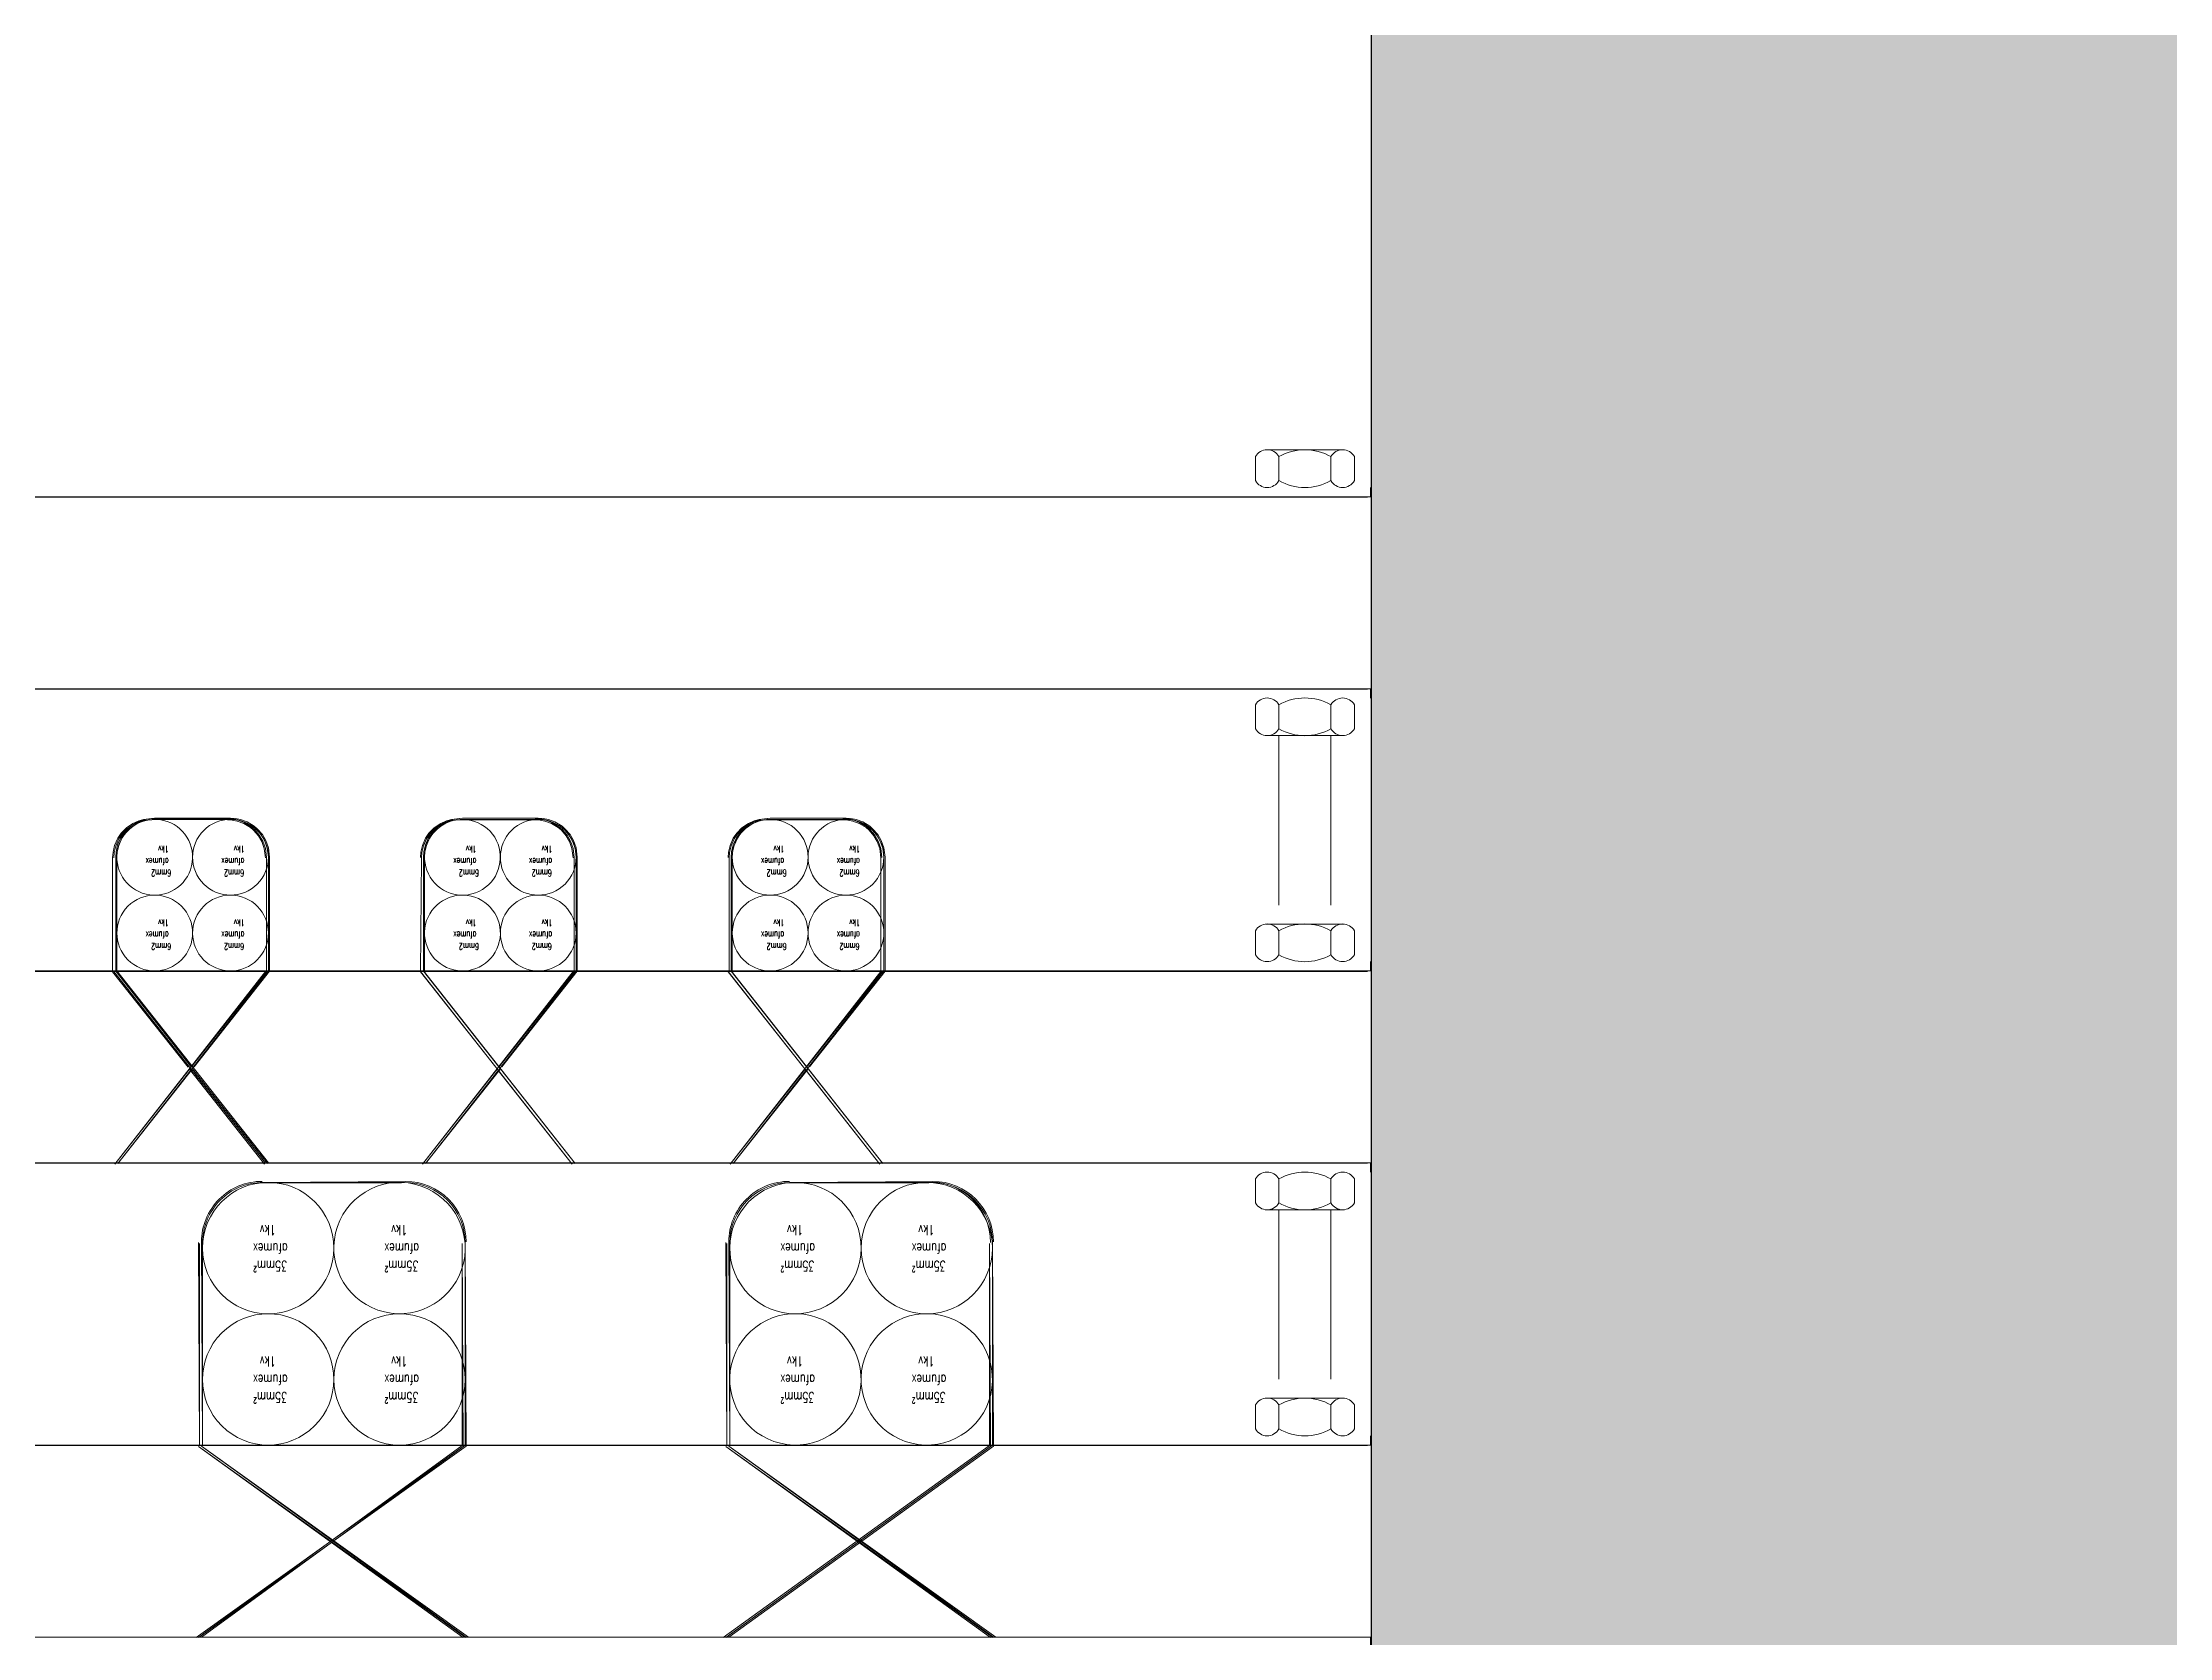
# Model space of a CAD drawing. Extents: x -14.2 to 52.3, y 2.5 to 90.9.
# Drawn here: x 12.7157 to 12.9262, y 17.7569 to 17.9147 of the extents above; entities that cross this region are included whole.
import ezdxf

# ---------------------------------------------------------------- set-up
doc = ezdxf.new("R2010")
doc.units = 0
for name, color, linetype, lineweight in [('limpo_PINI-PSG-PE-0102-LAZ-R00$0$0-1', 7, 'Continuous', 5), ('limpo_PINI-PSG-PE-0102-LAZ-R00$0$A-DETL', 1, 'Continuous', 5), ('limpo_PINI-PSG-PE-0102-LAZ-R00$0$A-DETL-GENF', 1, 'Continuous', 5), ('limpo_PINI-PSG-PE-0102-LAZ-R00$0$PNIN-HID-PL-0009-LAZ-R00_dwg', 8, 'Continuous', 5)]:
    doc.layers.add(name, color=color, linetype=linetype, lineweight=lineweight)
doc.layers.add('limpo_PINI-PSG-PE-0102-LAZ-R00$0$0-8', color=7, linetype='Continuous', lineweight=5, true_color=0x999999)
doc.layers.add('limpo_PINI-PSG-PE-0102-LAZ-R00$0$XR_ARQT', color=7, linetype='Continuous')
doc.layers.add('XR_ARQT', color=7, linetype='Continuous')
doc.styles.add('limpo_PINI-PSG-PE-0102-LAZ-R00$0$RomanS_2', font='romans__.ttf', dxfattribs={"width": 0.7, "height": 0.001})
doc.styles.add('limpo_PINI-PSG-PE-0102-LAZ-R00$0$RomanS_5', font='romans__.ttf', dxfattribs={"width": 0.7, "height": 0.0006637168141592924})

# ---------------------------------------------------------------- blocks, each defined once
blk = doc.blocks.new('limpo_PINI-PSG-PE-0102-LAZ-R00$0$LAZ GERAL - PNE_dwg-25011385-009 - PRE - PAV_ LAZER - GERAL')
at = {"layer": 'limpo_PINI-PSG-PE-0102-LAZ-R00$0$0-8'}
for p, q in [((-8.791407510760237, -6.9590654114008), (-8.791407510760237, -6.956689046186209)), ((-8.782656606179287, -6.956017368888862), (-8.790361529683878, -6.956017368888862)), ((-8.789085131394671, -6.956689046186209), (-8.789085131394671, -6.959065409129863)), ((-8.783933004468494, -6.9590654114008), (-8.783933004468494, -6.956689046186209)), ((-8.781610622831991, -6.9590654114008), (-8.781610622831991, -6.956689046186209)), ((-8.779995802690692, -6.960657951366944), (-9.829298122104703, -6.960657951366944)), ((-8.780023387774634, -6.959737090969092), (-8.780023387774634, -6.960657992243767)), ((-8.780023432057888, -6.980578812545538), (-8.780023432057888, -6.979657911270863)), ((-8.791407556178982, -6.98125049211383), (-8.791407556178982, -6.983626857328421)), ((-8.789085174542478, -6.983626855057484), (-8.789085174542478, -6.981250489842893)), ((-8.783933048751763, -6.98125049211383), (-8.783933048751763, -6.983626857328421)), ((-8.781610668250707, -6.98125049211383), (-8.781610668250707, -6.983626855057484)), ((-8.782656650462556, -6.984298534625776), (-8.790361575102622, -6.984298534625776)), ((-8.78908507348578, -7.001073932367564), (-8.78908507348578, -6.984298534625776)), ((-8.78393294883054, -7.001073934638505), (-8.78393294883054, -6.984298532354838)), ((-8.782656560760529, -7.00294765066505), (-8.79036148426512, -7.00294765066505)), ((-8.791407465341479, -7.005995697718859), (-8.791407465341479, -7.003619332504279)), ((-8.789085083704975, -7.003619330233342), (-8.789085083704975, -7.005995697718859)), ((-8.78393295904975, -7.005995697718859), (-8.78393295904975, -7.003619332504279)), ((-8.781610577413232, -7.005995697718859), (-8.781610577413232, -7.003619330233342)), ((-8.780023342355875, -7.006667377287155), (-8.780023342355875, -7.0075882762909)), ((-8.779996034012882, -7.007588237684995), (-9.829298076685973, -7.007588237685006)), ((-8.791407511895684, -7.028180776160962), (-8.791407511895684, -7.03055714364648)), ((-8.78908513025921, -7.030557141375542), (-8.78908513025921, -7.028180778431899)), ((-8.783933004468494, -7.028180776160962), (-8.783933004468494, -7.03055714364648)), ((-8.781610623967438, -7.028180776160962), (-8.781610623967438, -7.03055714364648)), ((-8.780023387774634, -7.027509098863607), (-8.780023387774634, -7.026588197588922)), ((-8.782656605043798, -7.031228823214775), (-8.790361529683878, -7.031228823214775)), ((-8.78908502920251, -7.048004218685627), (-8.78908502920251, -7.031228820943838)), ((-8.783932903411795, -7.048004220956564), (-8.783932903411795, -7.031228820943838)), ((-8.791407466476969, -7.052926083958148), (-8.791407466476969, -7.050549718743561)), ((-8.782656559625082, -7.049878039175276), (-8.790361483129672, -7.049878039175276)), ((-8.789085083704975, -7.050549718743561), (-8.789085083704975, -7.052926081687211)), ((-8.78393295791426, -7.052926083958148), (-8.78393295791426, -7.050549716472631)), ((-8.781610577413232, -7.052926083958148), (-8.781610577413232, -7.050549718743561)), ((-8.780023342355875, -7.053597761255503), (-8.780023342355875, -7.054518662530192)), ((-8.77999626533554, -7.054518623924295), (-9.8292980312672, -7.054518623924295)), ((-8.869509757703355, -7.054518396830559), (-8.869509757703355, -7.054020757329468)), ((-8.817327602636624, -7.054518362766508), (-8.817327602636624, -7.054020725536347)), ((-8.780023342355875, -7.074439482831956), (-8.780023342355875, -7.073518583828211))]:
    blk.add_line(p, q, dxfattribs=at)
at = {"layer": 'limpo_PINI-PSG-PE-0102-LAZ-R00$0$0-8', "flags": 128}
for points in [[(-9.829298122104703, -6.960658639460835), (-9.829298122104703, -6.979658637970719), (-8.779995896346222, -6.979658637970726)], [(-8.896443315380623, -7.017088330048328), (-8.888974431928801, -7.007627745175363), (-8.888974431928801, -7.00383833031059), (-8.888974431928801, -6.996331466573483), (-8.889085515945965, -6.995415686261655), (-8.889339891543798, -6.994696916544438), (-8.889686125406413, -6.994103037005669), (-8.890165879007967, -6.993547434109455), (-8.890482847305947, -6.993275189644098), (-8.891182477566389, -6.992846836429841), (-8.891838378664644, -6.992605987668043), (-8.892343155720638, -6.992506366205216), (-8.892834321915913, -6.99247479563952), (-8.900343876713308, -6.99247479563952), (-8.901133780124596, -6.992557255631692), (-8.90161258333903, -6.992690786725284), (-8.902191898223549, -6.992948117947584), (-8.902839434325486, -6.99339319434166), (-8.903349608263184, -6.99391756277085), (-8.9036851971088, -6.994407946628332), (-8.904006502896337, -6.995124740630395), (-8.904164417040164, -6.995801734191179), (-8.904201500305348, -6.996334382456542), (-8.904201500305348, -7.003838328039652), (-8.904201500305348, -7.007627745175363), (-8.896732617988974, -7.017088330048328)], [(-8.889087965151461, -7.026588329303266), (-8.904087967082674, -7.007588328522445), (-8.904087967082674, -7.003838328039652), (-8.904087967082674, -6.996338327074056), (-8.904051787650374, -6.995818682193757), (-8.903898423328812, -6.995161191439635), (-8.903585757320911, -6.99446366633773), (-8.90326142664533, -6.993989739960437), (-8.902765882083585, -6.993480402863032), (-8.90213622620385, -6.993047621321679), (-8.901574084144642, -6.992797918176656), (-8.901112485548666, -6.992669185572868), (-8.90033796659985, -6.99258832886219), (-8.892837967905194, -6.99258832886219), (-8.892357849818282, -6.992619188624627), (-8.891869127151182, -6.992715644401319), (-8.891232167938142, -6.992949535012251), (-8.89054990466812, -6.993367255699635), (-8.890246276989387, -6.993628045558935), (-8.889778918161781, -6.99416929159165), (-8.889443355431965, -6.994744867378479), (-8.88919671805182, -6.995441772514582), (-8.88908796628695, -6.996338329344994), (-8.88908796628695, -7.003838328039652), (-8.88908796628695, -7.007588328522445), (-8.903998855516107, -7.026658680659533), (-8.896587966117053, -7.017271553784614), (-8.889177078988936, -7.026658680659533)], [(-8.873632646035958, -7.007588417088986), (-8.873632646035958, -7.00383841887713), (-8.873632646035958, -6.996338417911534), (-8.873596466603686, -6.995818770760298), (-8.873443102282096, -6.995161282277113), (-8.873130437409671, -6.99446375490427), (-8.872806105598599, -6.993989828526974), (-8.872310561036855, -6.99348049370051), (-8.871680907428058, -6.99304770988822), (-8.871118763097911, -6.992798006743193), (-8.870657165637425, -6.992669274139409), (-8.869882645553162, -6.992588419699675), (-8.862382646858507, -6.992588419699675), (-8.861902528771566, -6.992619279462104), (-8.861413806104451, -6.992715735238797), (-8.860776849162391, -6.992949623578788), (-8.86009458475688, -6.993367341995246), (-8.859790957078147, -6.993628131854539), (-8.859323598250555, -6.994169380158187), (-8.858988036656172, -6.994744953674079), (-8.85874139814058, -6.995441863352067), (-8.85863264637571, -6.996338415640594), (-8.85863264637571, -7.003838416606193), (-8.85863264637571, -7.007588419359923), (-8.87354353446942, -7.026658769226074), (-8.866132647341303, -7.017271642351151), (-8.858721756806759, -7.026658766955144), (-8.873747418054748, -7.007588419359923), (-8.888974487566756, -7.007588419359923), (-8.888974487566756, -7.007090777587891)], [(-8.865987995469382, -7.017088416343928), (-8.85851911201756, -7.007627833741903), (-8.85851911201756, -7.003838416606193), (-8.85851911201756, -6.996331555140024), (-8.858630196034724, -6.995415772557259), (-8.858884570497082, -6.994697005110986), (-8.859230804359726, -6.994103127843147), (-8.859710557961279, -6.993547524946933), (-8.860027527394706, -6.993275278210646), (-8.860727156519701, -6.992846924996382), (-8.861383057617957, -6.992606078505517), (-8.861887834673908, -6.992506457042694), (-8.862379000869183, -6.99247488193512), (-8.869888556802081, -6.99247488193512), (-8.870678460213355, -6.992557344198232), (-8.871157264563251, -6.992690875291824), (-8.871736576041371, -6.992948208785062), (-8.872384114414245, -6.993393282908201), (-8.872894287216454, -6.993917651337391), (-8.87322987719753, -6.99440803519488), (-8.873551181849649, -6.995124829196936), (-8.873709095993448, -6.995801825028664), (-8.873746179258632, -6.996334471023083), (-8.873746179258632, -7.003838416606193), (-8.873746179258632, -7.007627833741903), (-8.866277298077733, -7.017088418614865)], [(-8.843177268215825, -7.007588380754001), (-8.843177268215825, -7.003838380271201), (-8.843177268215825, -6.996338381576539), (-8.843141091054491, -6.995818732154376), (-8.8429877267329, -6.995161241400247), (-8.842675060725028, -6.994463723111153), (-8.842350730049418, -6.993989787650115), (-8.84185518548766, -6.993480457365518), (-8.84122552960794, -6.993047673553235), (-8.840663386413269, -6.992797970408201), (-8.84020179008823, -6.992669235533477), (-8.839427271139414, -6.992588381093746), (-8.831927270173836, -6.992588381093746), (-8.831447154357818, -6.992619243127113), (-8.83095843055527, -6.99271569436193), (-8.830321471342259, -6.992949589514733), (-8.829639209207684, -6.993367307931191), (-8.829335579258014, -6.993628097790481), (-8.82886822156587, -6.994169343823195), (-8.828532659971529, -6.994744921880962), (-8.8282860225914, -6.995441824746138), (-8.82817726969104, -6.996338381576539), (-8.82817726969104, -7.003838382542138), (-8.82817726969104, -7.007588380754001), (-8.843088160055686, -7.026658730620152), (-8.83567726838568, -7.017271608287096), (-8.828266382393053, -7.026658732891089), (-8.843292042505553, -7.007588380754001), (-8.858519110882071, -7.007588380754001), (-8.858519110882071, -7.007090741252906)], [(-8.835532618784697, -7.017088382279873), (-8.828063735332876, -7.007627795135981), (-8.828063735332876, -7.003838382542138), (-8.828063735332876, -6.99633152107597), (-8.828174819350053, -6.995415738493211), (-8.828429194947887, -6.994696966505057), (-8.82877542767504, -6.994103089237214), (-8.829255182412055, -6.993547486341001), (-8.829572150710035, -6.993275241875654), (-8.830271779835016, -6.99284688866139), (-8.830927682068733, -6.992606042170525), (-8.831432459124713, -6.992506420707709), (-8.831923625319988, -6.992474847871065), (-8.839433180117396, -6.992474847871065), (-8.840223083528684, -6.992557310134178), (-8.84070188560763, -6.99269084122777), (-8.84128120049219, -6.99294817017913), (-8.841928736594127, -6.993393248844153), (-8.842438912802749, -6.993917615002399), (-8.842774501648336, -6.994407998859888), (-8.843095806300454, -6.995124792861944), (-8.8432537215797, -6.995801788693672), (-8.843290803709436, -6.996334434688098), (-8.843290803709436, -7.003838382542138), (-8.843290803709436, -7.007627797406919), (-8.83582192139309, -7.017088382279873)], [(-9.829298076685973, -7.007588925778908), (-9.829298076685973, -7.026588926559718), (-8.779996127668412, -7.026588926559729)], [(-8.87550975824874, -7.028418979281188), (-8.889609759473615, -7.028518979990483), (-8.875609758958035, -7.028518979990483)], [(-8.823327604317456, -7.028418945217133), (-8.837427602135946, -7.028518945926429), (-8.823427603891304, -7.028518945926429)], [(-8.895948382836394, -7.073518922197827), (-8.869509758838802, -7.054618978899718), (-8.86960975841265, -7.034518977129466), (-8.86960975841265, -7.05451898046136), (-8.895709758457357, -7.073518922197827)], [(-8.895709758457357, -7.034418978691107), (-8.895609758883523, -7.05451898046136), (-8.895609758883523, -7.034518977129466)], [(-8.843527603390626, -7.073518890404706), (-8.817327602636624, -7.054618947106604), (-8.81742760334592, -7.034518947607285), (-8.81742760334592, -7.054518946397309), (-8.84376622890511, -7.073518888133769)], [(-8.843527603390626, -7.03441894689799), (-8.84342760268133, -7.054518946397309), (-8.84342760268133, -7.034518945336348)], [(-9.8292980312672, -7.054519312018186), (-9.829298031267214, -7.073519312799014), (-8.77999635899107, -7.073519312799014)], [(-8.869509758838802, -7.073518922197827), (-8.895709758457357, -7.054618981170655), (-8.869271133324318, -7.073518924468765)], [(-8.817327602636624, -7.073518888133769), (-8.843527602255136, -7.054618947106604), (-8.817088978257587, -7.073518888133769)]]:
    blk.add_lwpolyline(points, dxfattribs=at)
at = {"layer": 'limpo_PINI-PSG-PE-0102-LAZ-R00$0$0-8'}
for centre in [(-8.831927270173836, -6.996338381576539), (-8.839427270003966, -7.003838382542138)]:
    blk.add_circle(centre, 0.003750000482796167, dxfattribs=at)
for centre, radius, start, end in [((-8.823327604317456, -7.03441894689799), 0.006000001680831701, 0, 90), ((-8.786509021377356, -7.055096886229514), 0.005226169717274493, 60.46758168409636, 119.5324305878726)]:
    blk.add_arc(centre, radius, start, end, dxfattribs=at)
for centre, major_axis, ratio, start_param, end_param in [((-8.79024632164517, -6.957347050172096), (-0.001333790799166104, 4.834408266813707e-05), 0.9999969325680088, 3.693370304601925, 5.803867302568499), ((-8.786509067931561, -6.961236213672162), (0.005178637161893938, 0.0007032516525547637), 0.9999996927419594, 0.9203851897069305, 1.951261613528372), ((-8.782771813082505, -6.957347052443033), (-0.0006276562998165279, 0.001177873820516639), 0.9999980976681381, 4.738339045984093, 6.848836617910933), ((-8.790246320509723, -6.958407402873039), (-0.000340249883292606, 0.001290572175177286), 0.9999974477560591, 1.828568142961838, 3.939065229313264), ((-8.786509066796114, -6.954518241643907), (0.005178634411318155, 0.0007032719072881595), 0.9999996927357105, 4.061973932085806, 5.092849952680943), ((-8.782771813082505, -6.958407402873039), (-3.463167479783803e-05, 0.001334221339635766), 0.9999980976729425, 2.060393952048567, 4.170889702342456), ((-8.79024636706393, -6.981908498370654), (0.0006719843537699246, 0.001153161202575649), 0.9999965969974264, 5.755562496435445, 7.866059117149844), ((-8.786509112214858, -6.985797659599786), (-0.005224418472597019, 0.0001353048584369039), 0.9999995141804944, 4.222843604177806, 5.253719651664689), ((-8.78277185963671, -6.981908496099717), (0.00132247242834507, 0.0001800085505292959), 0.9999964922488206, 0.3802635362442722, 2.490760259052688), ((-8.79024636706393, -6.982968851071597), (-0.001153160774467598, 0.0006719783372797119), 0.9999991492491862, 1.04317099168616, 3.153669193452536), ((-8.78650911335032, -6.979079687571531), (-0.004612346891761164, 0.002457459273615981), 0.9999995141804424, 1.544900531407623, 2.575776384541297), ((-8.78277185963671, -6.982968851071597), (-0.001322536755726546, 0.0001795358836259849), 0.9999987968610827, 0.6504749339742057, 2.760972500785098), ((-8.790246275090979, -7.004277338761092), (0.0006719845391554917, 0.001153160428247515), 0.9999982984913245, 5.755563648717377, 7.866059969245287), ((-8.786509021377356, -7.008166499990232), (-0.005053568599320516, 0.001332026977088671), 0.9999995654688383, 4.454670741222862, 5.485546502493212), ((-8.782771768799236, -7.004277338761092), (0.0006719845391554917, 0.001153160428247515), 0.9999982984913245, 5.755563648717377, 7.866059969245287), ((-8.790246275090979, -7.005337691462046), (-0.0008082281970764122, 0.001062123543752054), 0.9999987968563269, 1.435868976598078, 3.546365913557286), ((-8.786509020241908, -7.001448530232906), (0.004999112759376526, 0.001523720828291584), 0.9999995141783464, 3.901097669018384, 4.931973811944177), ((-8.782771767663746, -7.005337691462046), (-0.001153165353465521, 0.0006719744036361445), 0.9999991492397983, 1.043165879009323, 3.153662600424602), ((-8.88970975904742, -7.034418978691107), (0.004242640871753602, 0.004242640470862402), 0.9999998107564154, 0.78539811601876, 2.356194442816025), ((-8.875509759384187, -7.034418978691107), (0.005543287005178659, 0.002296078950015889), 0.9999997323704484, 5.890490089322546, 7.461286416112713), ((-8.837527602845242, -7.034418949168927), (-0.003154392233367742, 0.005103904214370404), 0.9999995768344135, 5.729609914970053, 7.300406241766733), ((-8.790246320509723, -7.028838782417775), (-0.001245909118799532, 0.0004785898309687143), 0.9999973096912076, 4.023890552653842, 6.134387399833321), ((-8.786509066796114, -7.032727945917845), (0.001332014964352846, 0.005053571689356862), 0.9999997827306771, 6.025464748204518, 7.056341184962339), ((-8.782771811947015, -7.028838784688716), (-0.0003402512668974318, 0.001290569767126364), 0.999997447746957, 4.970160173040618, 7.080655779063544), ((-8.889609759473615, -7.034518979400403), (-0.00315439263643605, 0.005103901295599824), 0.999999576836372, 5.729609602077409, 7.300405928872312), ((-8.875609757822545, -7.034518977129466), (-0.004242614322799077, 0.004242667019683445), 0.9999998107516788, 3.92699712199881, 5.49779344878897), ((-8.837427602135946, -7.034518945336348), (0.00600000054538441, 0), 0.9999998107558413, 1.570796326794897, 3.141592653589793), ((-8.823427602755814, -7.034518945336348), (-0.002831143433264317, 0.005290052737821124), 0.9999993176662811, 4.220993034179712, 5.791789360974608), ((-8.790246320509723, -7.029899135118729), (0.0003890602664461838, 0.001276704093542593), 0.9999980976716217, 2.382142758665159, 4.49263929472465), ((-8.786509067931561, -7.026009971618652), (-0.002631520848281832, 0.00451530349557407), 0.9999995654744052, 2.098477774413507, 3.129353804361375), ((-8.782771813082505, -7.029899135118729), (0.0006719845968061739, 0.001153160727802007), 0.9999974477561707, 2.613970549363344, 4.724465749356538), ((-8.790246275090979, -7.051207722729444), (0.001334218203109738, 3.463328676901614e-05), 0.9999961953132573, 0.4895957647697895, 2.600092547202774), ((-8.782771768799236, -7.051207725000381), (0.001290569610411997, 0.0003402471800673628), 0.9999982984893514, 0.257772433539825, 2.368266764501812), ((-8.790246275090979, -7.052268077701335), (-0.001153165353473552, 0.0006719744035592435), 0.9999991492557694, 1.043165878950181, 3.15366450015236), ((-8.786509022512845, -7.048378911930321), (-0.002945002532799274, 0.004317391775710473), 0.9999984636936734, 2.027525721726098, 3.05840204882416), ((-8.782771768799236, -7.052268075430398), (-0.0001800123911090286, 0.001322475594422168), 0.999996492261655, 1.951058713378893, 4.06155531418422)]:
    blk.add_ellipse(centre, major_axis=major_axis, ratio=ratio, start_param=start_param, end_param=end_param, dxfattribs=at)
for centre, major_axis, ratio in [((-8.900337965464402, -6.996338331615931), (0.0008615776959961129, 0.003649685675781385), 0.9999993229306916), ((-8.892837966769747, -6.996338329344994), (-0.002651640398951141, 0.002651661945575963), 0.99999969720721), ((-8.869882645553162, -6.996338417911534), (0.003189944028674194, 0.001971486105006084), 0.9999993229336035), ((-8.862382646858507, -6.996338417911534), (0.00265164843972781, 0.002651654707732625), 0.9999993944198707), ((-8.839427270003966, -6.996338381576539), (-0.002651651272773118, 0.002651651071802548), 0.9999996972065399), ((-8.90033796659985, -7.003838328039652), (-0.002651660931578716, 0.002651641412991766), 0.9999996972052002), ((-8.892837967905194, -7.003838325768715), (-0.003589095725776249, 0.001086695259347522), 0.9999989082699174), ((-8.869882645553162, -7.00383841887713), (0.0008615738254252621, 0.003649684256142474), 0.9999993229373889), ((-8.862382646858507, -7.003838416606193), (0.003750001618271881, 0), 0.9999990916255056), ((-8.831927269038374, -7.003838382542138), (-0.00265165663595689, 0.002651645708593078), 0.9999996972152487), ((-8.876109756827162, -7.035018980675936), (0.001493388216672534, 0.006326120634911591), 0.9999996093852187), ((-8.836927603131343, -7.035018944340951), (0.006005204772196332, 0.00248747117593447), 0.9999997529516084), ((-8.889109758198074, -7.035018980675936), (0.006499999549987479, 0), 0.9999998253114166), ((-8.823927602895907, -7.035018944340951), (0, 0.006500000685459639), 0.9999998253119937), ((-8.889109758198074, -7.048018982046841), (0.004596229380855388, 0.004596160546615075), 0.9999998253060393), ((-8.836927601995853, -7.04801894571186), (0.001493372030244747, 0.006326124455972333), 0.9999996093867849), ((-8.823927604031354, -7.048018943440923), (-0.006326116795730375, 0.001493404479775125), 0.9999996093828398), ((-8.876109757962638, -7.048018979775904), (0.006500000685477403, 0), 0.999999650620708)]:
    blk.add_ellipse(centre, major_axis=major_axis, ratio=ratio, dxfattribs=at)
at = {"layer": 'limpo_PINI-PSG-PE-0102-LAZ-R00$0$0-1', "attachment_point": 1, "rotation": 180, "line_spacing_factor": 0.9830834373146234}
for s, insert, char_height, width, style in [('afumex', (-8.898956083288581, -6.997084219354139), 0.0006637168141592924, 0.003050255328044276, 'limpo_PINI-PSG-PE-0102-LAZ-R00$0$RomanS_5'), ('1kv', (-8.898945227074435, -6.995875417774663), 0.0006637168141592924, 0.00141590101434416, 'limpo_PINI-PSG-PE-0102-LAZ-R00$0$RomanS_5'), ('afumex', (-8.89145608459394, -6.997084219354139), 0.0006637168141592924, 0.003050255328044276, 'limpo_PINI-PSG-PE-0102-LAZ-R00$0$RomanS_5'), ('1kv', (-8.891445226108843, -6.995875417774663), 0.0006637168141592924, 0.00141590101434416, 'limpo_PINI-PSG-PE-0102-LAZ-R00$0$RomanS_5'), ('afumex', (-8.868500763377355, -6.99708430792068), 0.0006637168141592924, 0.003050255328044276, 'limpo_PINI-PSG-PE-0102-LAZ-R00$0$RomanS_5'), ('1kv', (-8.868489906027705, -6.995875508612141), 0.0006637168141592924, 0.00141590101434416, 'limpo_PINI-PSG-PE-0102-LAZ-R00$0$RomanS_5'), ('afumex', (-8.86100076354721, -6.99708430792068), 0.0006637168141592924, 0.003050255328044276, 'limpo_PINI-PSG-PE-0102-LAZ-R00$0$RomanS_5'), ('1kv', (-8.860989905062127, -6.995875508612141), 0.0006637168141592924, 0.00141590101434416, 'limpo_PINI-PSG-PE-0102-LAZ-R00$0$RomanS_5'), ('afumex', (-8.838045388963607, -6.997084271585688), 0.0006637168141592924, 0.003050255328044276, 'limpo_PINI-PSG-PE-0102-LAZ-R00$0$RomanS_5'), ('1kv', (-8.838034529343062, -6.995875470006212), 0.0006637168141592924, 0.00141590101434416, 'limpo_PINI-PSG-PE-0102-LAZ-R00$0$RomanS_5'), ('afumex', (-8.830545389133505, -6.997084271585688), 0.0006637168141592924, 0.003050255328044276, 'limpo_PINI-PSG-PE-0102-LAZ-R00$0$RomanS_5'), ('1kv', (-8.830534530648379, -6.995875470006212), 0.0006637168141592924, 0.00141590101434416, 'limpo_PINI-PSG-PE-0102-LAZ-R00$0$RomanS_5'), ('6mm2', (-8.898698825871733, -6.998228203850733), 0.0006637168141592924, 0.002653803044027912, 'limpo_PINI-PSG-PE-0102-LAZ-R00$0$RomanS_5'), ('6mm2', (-8.891488494270831, -6.998228203850733), 0.0006637168141592924, 0.002653803044027912, 'limpo_PINI-PSG-PE-0102-LAZ-R00$0$RomanS_5'), ('6mm2', (-8.868243505960493, -6.998228292417274), 0.0006637168141592924, 0.002653803044027912, 'limpo_PINI-PSG-PE-0102-LAZ-R00$0$RomanS_5'), ('6mm2', (-8.86103317435959, -6.998228292417274), 0.0006637168141592924, 0.002653803044027912, 'limpo_PINI-PSG-PE-0102-LAZ-R00$0$RomanS_5'), ('6mm2', (-8.83778812927585, -6.998228256082282), 0.0006637168141592924, 0.002653803044027912, 'limpo_PINI-PSG-PE-0102-LAZ-R00$0$RomanS_5'), ('6mm2', (-8.83057779881041, -6.998228256082282), 0.0006637168141592924, 0.002653803044027912, 'limpo_PINI-PSG-PE-0102-LAZ-R00$0$RomanS_5'), ('1kv', (-8.898945225938945, -7.003154799484953), 0.0006637168141592924, 0.00141590101434416, 'limpo_PINI-PSG-PE-0102-LAZ-R00$0$RomanS_5'), ('1kv', (-8.891445226108843, -7.003154797214016), 0.0006637168141592924, 0.00141590101434416, 'limpo_PINI-PSG-PE-0102-LAZ-R00$0$RomanS_5'), ('1kv', (-8.868489904892257, -7.003154888051494), 0.0006637168141592924, 0.00141590101434416, 'limpo_PINI-PSG-PE-0102-LAZ-R00$0$RomanS_5'), ('1kv', (-8.860989905062127, -7.003154888051494), 0.0006637168141592924, 0.00141590101434416, 'limpo_PINI-PSG-PE-0102-LAZ-R00$0$RomanS_5'), ('1kv', (-8.838034530478524, -7.003154849445568), 0.0006637168141592924, 0.00141590101434416, 'limpo_PINI-PSG-PE-0102-LAZ-R00$0$RomanS_5'), ('1kv', (-8.830534530648379, -7.003154849445568), 0.0006637168141592924, 0.00141590101434416, 'limpo_PINI-PSG-PE-0102-LAZ-R00$0$RomanS_5'), ('afumex', (-8.898956083288581, -7.00436360106443), 0.0006637168141592924, 0.003050255328044276, 'limpo_PINI-PSG-PE-0102-LAZ-R00$0$RomanS_5'), ('6mm2', (-8.898698824736286, -7.005507585561023), 0.0006637168141592924, 0.002653803044027912, 'limpo_PINI-PSG-PE-0102-LAZ-R00$0$RomanS_5'), ('afumex', (-8.89145608459394, -7.00436360106443), 0.0006637168141592924, 0.003050255328044276, 'limpo_PINI-PSG-PE-0102-LAZ-R00$0$RomanS_5'), ('6mm2', (-8.891488493135384, -7.005507585561023), 0.0006637168141592924, 0.002653803044027912, 'limpo_PINI-PSG-PE-0102-LAZ-R00$0$RomanS_5'), ('afumex', (-8.868500765648292, -7.004363685089096), 0.0006637168141592924, 0.003050255328044276, 'limpo_PINI-PSG-PE-0102-LAZ-R00$0$RomanS_5'), ('6mm2', (-8.868243503689555, -7.005507674127564), 0.0006637168141592924, 0.002653803044027912, 'limpo_PINI-PSG-PE-0102-LAZ-R00$0$RomanS_5'), ('afumex', (-8.8610007646827, -7.004363689630971), 0.0006637168141592924, 0.003050255328044276, 'limpo_PINI-PSG-PE-0102-LAZ-R00$0$RomanS_5'), ('6mm2', (-8.861033172088653, -7.005507674127564), 0.0006637168141592924, 0.002653803044027912, 'limpo_PINI-PSG-PE-0102-LAZ-R00$0$RomanS_5'), ('afumex', (-8.83804538782816, -7.004363653295979), 0.0006637168141592924, 0.003050255328044276, 'limpo_PINI-PSG-PE-0102-LAZ-R00$0$RomanS_5'), ('6mm2', (-8.83778812927585, -7.005507635521635), 0.0006637168141592924, 0.002653803044027912, 'limpo_PINI-PSG-PE-0102-LAZ-R00$0$RomanS_5'), ('afumex', (-8.830545387998015, -7.004363651025042), 0.0006637168141592924, 0.003050255328044276, 'limpo_PINI-PSG-PE-0102-LAZ-R00$0$RomanS_5'), ('6mm2', (-8.830577797674948, -7.005507635521635), 0.0006637168141592924, 0.002653803044027912, 'limpo_PINI-PSG-PE-0102-LAZ-R00$0$RomanS_5'), ('afumex', (-8.88717839897852, -7.035569614306382), 0.001, 0.004595717620944962, 'limpo_PINI-PSG-PE-0102-LAZ-R00$0$RomanS_2'), ('1kv', (-8.888355376782826, -7.033748356923752), 0.001, 0.002133290672852436, 'limpo_PINI-PSG-PE-0102-LAZ-R00$0$RomanS_2'), ('afumex', (-8.87417840101402, -7.035569614306382), 0.001, 0.004595717620944962, 'limpo_PINI-PSG-PE-0102-LAZ-R00$0$RomanS_2'), ('1kv', (-8.87535537654739, -7.033748354652815), 0.001, 0.002133290672852436, 'limpo_PINI-PSG-PE-0102-LAZ-R00$0$RomanS_2'), ('afumex', (-8.834996245047265, -7.035569580242328), 0.001, 0.004595717620944962, 'limpo_PINI-PSG-PE-0102-LAZ-R00$0$RomanS_2'), ('1kv', (-8.836173221716095, -7.03374832058876), 0.001, 0.002133290672852436, 'limpo_PINI-PSG-PE-0102-LAZ-R00$0$RomanS_2'), ('afumex', (-8.821996244811828, -7.035569580242328), 0.001, 0.004595717620944962, 'limpo_PINI-PSG-PE-0102-LAZ-R00$0$RomanS_2'), ('1kv', (-8.823173221480658, -7.033748322859697), 0.001, 0.002133290672852436, 'limpo_PINI-PSG-PE-0102-LAZ-R00$0$RomanS_2'), ('35mm²', (-8.887227228665168, -7.037293219128539), 0.001, 0.004425054367116768, 'limpo_PINI-PSG-PE-0102-LAZ-R00$0$RomanS_2'), ('35mm²', (-8.874227227294256, -7.037293219128539), 0.001, 0.004425054367116768, 'limpo_PINI-PSG-PE-0102-LAZ-R00$0$RomanS_2'), ('35mm²', (-8.835045072462947, -7.037293187335422), 0.001, 0.004425054367116768, 'limpo_PINI-PSG-PE-0102-LAZ-R00$0$RomanS_2'), ('35mm²', (-8.822045072227525, -7.037293187335422), 0.001, 0.004425054367116768, 'limpo_PINI-PSG-PE-0102-LAZ-R00$0$RomanS_2'), ('1kv', (-8.888355375647336, -7.046748358294664), 0.001, 0.002133290672852436, 'limpo_PINI-PSG-PE-0102-LAZ-R00$0$RomanS_2'), ('1kv', (-8.87535537654739, -7.04674835375279), 0.001, 0.002133290672852436, 'limpo_PINI-PSG-PE-0102-LAZ-R00$0$RomanS_2'), ('1kv', (-8.836173221716095, -7.046748321959669), 0.001, 0.002133290672852436, 'limpo_PINI-PSG-PE-0102-LAZ-R00$0$RomanS_2'), ('1kv', (-8.823173220345168, -7.046748321959669), 0.001, 0.002133290672852436, 'limpo_PINI-PSG-PE-0102-LAZ-R00$0$RomanS_2'), ('afumex', (-8.88717839897852, -7.048569615677295), 0.001, 0.004595717620944962, 'limpo_PINI-PSG-PE-0102-LAZ-R00$0$RomanS_2'), ('35mm²', (-8.887227228665168, -7.050293218228518), 0.001, 0.004425054367116768, 'limpo_PINI-PSG-PE-0102-LAZ-R00$0$RomanS_2'), ('afumex', (-8.87417839987853, -7.048569615677295), 0.001, 0.004595717620944962, 'limpo_PINI-PSG-PE-0102-LAZ-R00$0$RomanS_2'), ('35mm²', (-8.874227228429703, -7.050293220499455), 0.001, 0.004425054367116768, 'limpo_PINI-PSG-PE-0102-LAZ-R00$0$RomanS_2'), ('afumex', (-8.834996246182712, -7.048569579342306), 0.001, 0.004595717620944962, 'limpo_PINI-PSG-PE-0102-LAZ-R00$0$RomanS_2'), ('35mm²', (-8.835045072462947, -7.050293186435397), 0.001, 0.004425054367116768, 'limpo_PINI-PSG-PE-0102-LAZ-R00$0$RomanS_2'), ('afumex', (-8.821996244811828, -7.048569581613236), 0.001, 0.004595717620944962, 'limpo_PINI-PSG-PE-0102-LAZ-R00$0$RomanS_2'), ('35mm²', (-8.822045072227525, -7.050293186435397), 0.001, 0.004425054367116768, 'limpo_PINI-PSG-PE-0102-LAZ-R00$0$RomanS_2')]:
    blk.add_mtext(s, dxfattribs=dict(at, insert=insert, char_height=char_height, width=width, style=style))
blk = doc.blocks.new('limpo_PINI-PSG-PE-0102-LAZ-R00$0$PNIN-HID-PL-0009-LAZ-R00_dwg-3604853-5PPE_008_LAZER__P_A_0_09_')
at = {"color": 9, "lineweight": 5}
for p, q in [((22479.54558147485, 12095.41348754224), (21430.24326206084, 12095.41348754224)), ((21430.24326206084, 12076.41280093847), (22479.54548781932, 12076.41280093847)), ((22479.54535015265, 12048.48320122419), (21430.24330747957, 12048.48320122419)), ((22370.45341901408, 12029.48310960592), (22355.45341708286, 12048.48311038674)), ((22416.2505804561, 12048.44364150227), (22423.71946277245, 12038.98305662931)), ((22424.00876538084, 12038.98305662931), (22431.47764883266, 12048.4436437732)), ((21430.24330747957, 12029.48251234947), (22479.54525649713, 12029.48251234947)), ((22479.54511883, 12001.55281498489), (21430.24335289834, 12001.55281498489))]:
    blk.add_line(p, q, dxfattribs=at)
at = {"color": 9, "lineweight": 5, "flags": 128}
for points in [[(22363.09806878492, 12038.98310886086), (22370.56695223674, 12048.44369373382), (22370.56695223674, 12059.7399723357), (22370.45586821957, 12060.65575264753), (22370.20149262174, 12061.37452236475), (22369.85525875913, 12061.96840190352), (22369.37550515758, 12062.52400479973), (22369.05853685959, 12062.79624926509), (22368.35890659915, 12063.22460247934), (22367.70300550089, 12063.46545124114), (22367.1982284449, 12063.56507270397), (22366.70706224963, 12063.59664326966), (22359.19750745223, 12063.59664326966), (22358.40760404094, 12063.51418327749), (22357.92880082651, 12063.3806521839), (22357.34948594199, 12063.1233209616), (22356.70194984005, 12062.67824456753), (22356.19177590235, 12062.15387613833), (22355.85618705674, 12061.66349228085), (22355.5348812692, 12060.94669827879), (22355.37696712537, 12060.26970471801), (22355.33988386019, 12059.73705645264), (22355.33988386019, 12048.44369373382), (22362.80876617656, 12038.98310886086)], [(22389.65282736346, 12063.59655697407), (22388.86292395218, 12063.51409471095), (22388.38411960228, 12063.38056361736), (22387.80480812417, 12063.12323012412), (22387.15726975129, 12062.67815600098), (22386.64709694908, 12062.15378757179), (22386.31150696801, 12061.6634037143), (22385.99020231589, 12060.94660971225), (22385.83228817209, 12060.26961388052), (22385.79520490691, 12059.7369678861)], [(22393.55338869616, 12038.98302256526), (22401.02227214798, 12048.44360516728), (22401.02227214798, 12059.73988376916), (22400.91118813081, 12060.65566635193), (22400.65681366845, 12061.3744337982), (22400.31057980581, 12061.96831106604), (22399.83082620426, 12062.52391396225), (22399.51385677083, 12062.79616069854), (22398.81422764583, 12063.2245139128), (22398.15832654758, 12063.46536040367), (22397.65354949163, 12063.56498186649), (22397.16238329636, 12063.59655697407)], [(22420.10820404814, 12063.59659103812), (22419.31830063685, 12063.51412877501), (22418.83949855791, 12063.38059768141), (22418.26018367335, 12063.12326873005), (22417.61264757141, 12062.67819006503), (22417.10247136279, 12062.15382390678), (22416.7668825172, 12061.6634400493), (22416.44557786508, 12060.94664604724), (22416.28766258584, 12060.26965021551), (22416.2505804561, 12059.73700422109)], [(22431.47764883266, 12059.73991783321), (22431.36656481548, 12060.65570041597), (22431.11218921765, 12061.37447240413), (22430.7659564905, 12061.96834967197), (22430.28620175349, 12062.52395256818), (22429.9692334555, 12062.79619703353), (22429.26960433052, 12063.22455024779), (22428.61370209681, 12063.46539673866), (22428.10892504083, 12063.56501820148), (22427.61775884555, 12063.59659103812)], [(22355.45341708286, 12059.73311183513), (22355.48959651516, 12060.25275671543), (22355.64296083673, 12060.91024746955), (22355.95562684463, 12061.60777257145), (22356.27995752021, 12062.08169894875), (22356.77550208195, 12062.59103604615), (22357.40515796169, 12063.0238175875), (22357.9673000209, 12063.27352073253), (22358.42889861687, 12063.40225333631), (22359.20341756569, 12063.48311004699)], [(22366.70341626034, 12063.48311004699), (22367.18353434726, 12063.45225028456), (22367.67225701436, 12063.35579450787), (22368.3092162274, 12063.12190389693), (22368.99147949742, 12062.70418320955), (22369.29510717615, 12062.44339335025), (22369.76246600376, 12061.90214731753), (22370.09802873357, 12061.3265715307), (22370.34466611372, 12060.6296663946), (22370.45341787859, 12059.73310956419)], [(22393.26408608781, 12038.98302029432), (22385.79520490691, 12048.44360516728), (22385.90873812958, 12059.73302099765), (22385.94491756185, 12060.25266814889), (22386.09828188345, 12060.91015663207), (22386.41094675587, 12061.60768400492), (22386.73527856694, 12062.08161038221), (22387.23082312868, 12062.59094520867), (22387.86047673748, 12063.02372902096), (22388.42262106763, 12063.27343216599), (22388.88421852811, 12063.40216476978), (22389.65873861238, 12063.48301920951), (22397.15873730703, 12063.48301920951), (22397.63885539397, 12063.45215944708), (22398.12757806109, 12063.35570367039), (22398.76453500315, 12063.1218153304), (22399.44679940866, 12062.70409691394), (22399.75042708739, 12062.44330705465), (22400.21778591499, 12061.902058751), (22400.55334750937, 12061.3264852351), (22400.79998602496, 12060.62957555712), (22400.90873778983, 12059.73302326859)], [(22416.36411594971, 12048.48305815519), (22416.36411594971, 12059.73305733265), (22416.40029311105, 12060.25270675481), (22416.55365743264, 12060.91019750894), (22416.86632344051, 12061.60771579803), (22417.19065411612, 12062.08165125907), (22417.68619867788, 12062.59098154367), (22418.3158545576, 12063.02376535595), (22418.87799775227, 12063.27346850098), (22419.33959407731, 12063.40220337571), (22420.11411302613, 12063.48305781544), (22427.61411399171, 12063.48305781544), (22428.09422980772, 12063.45219578207), (22428.58295361027, 12063.35574454726), (22429.21991282328, 12063.12184939445), (22429.90217495786, 12062.70413097799), (22430.20580490752, 12062.4433411187), (22430.67316259967, 12061.90209508599), (22431.00872419401, 12061.32651702822), (22431.25536157414, 12060.62961416305), (22431.3641144745, 12059.73305733265), (22431.3641144745, 12048.48305815519), (22416.45322410985, 12029.41270828903), (22423.86411577986, 12038.79983062209), (22431.27500177249, 12029.4127060181), (22416.24934165999, 12048.48305815519)], [(22370.45341787859, 12048.48311038674), (22355.54252864943, 12029.41275824965), (22362.95341804848, 12038.79988512457), (22370.3643051766, 12029.41275824965)], [(22400.90873778983, 12048.48301954926), (22385.99784969612, 12029.41266968311), (22393.40873682424, 12038.79979655803), (22400.81962735878, 12029.41267195404), (22385.79396611079, 12048.48301954926)], [(22384.0316259168, 12027.652459628), (22369.93162469193, 12027.5524589187), (22383.9316252075, 12027.5524589187)], [(22436.21377984808, 12027.65249369205), (22422.11378202959, 12027.55249298276), (22436.11378027423, 12027.55249298276)], [(22363.59300132915, 11982.55251671136), (22390.03162532674, 12001.45246000946), (22389.93162575289, 12021.55246177972), (22389.93162575289, 12001.55245844782), (22363.83162570818, 11982.55251671136)], [(22363.83162570818, 12021.65246021808), (22363.93162528202, 12001.55245844782), (22363.93162528202, 12021.55246177972)], [(22416.01378077491, 11982.55254850448), (22442.21378152892, 12001.45249180258), (22442.11378081962, 12021.5524913019), (22442.11378081962, 12001.55249251188), (22415.77515526043, 11982.55255077542)], [(22416.01378077491, 12021.6524920112), (22416.11378148421, 12001.55249251188), (22416.11378148421, 12021.55249357284)], [(22390.03162532674, 11982.55251671136), (22363.83162570818, 12001.45245773853), (22390.27025084122, 11982.55251444042)], [(22442.21378152892, 11982.55255077542), (22416.0137819104, 12001.45249180258), (22442.45240590795, 11982.55255077542)]]:
    blk.add_lwpolyline(points, dxfattribs=at)
at = {"color": 9, "lineweight": 5}
blk.add_arc((22436.21377984808, 12021.6524920112), 6.00000168083352, 0, 90, dxfattribs=at)
blk = doc.blocks.new('limpo_PINI-PSG-PE-0102-LAZ-R00$0$A$C745163c0')
at = {"layer": 'limpo_PINI-PSG-PE-0102-LAZ-R00$0$A-DETL-GENF'}
blk.add_hatch(color=252, dxfattribs=at).paths.add_polyline_path([(-1214.787636157405, -4240.395708894914), (-734.9999999999982, -4240.395708894914), (-734.9999999999891, -1740.395708894896), (-1234.999999999989, -1740.395708894896), (-1234.999999999989, -3990.39570889491), (-4499.999999999991, -3990.39570889491), (-4499.999999999991, -1240.395708894896), (-5000, -1240.395708894896), (-4999.999999999989, -3990.39570889491), (-7375.937775145047, -3990.39570889491), (-7543.986030821837, -3977.281267061389), (-7694.42563579933, -3929.948139145388), (-7830.036630680717, -3850.925195539308), (-7943.574906116687, -3743.25718198852), (-8030.343387454669, -3617.521555996798), (-8089.491991287403, -3469.461518771237), (-8114.533597318469, -3320.404331109323), (-8875.574214688535, 3522.443641694073), (-8899.917729702662, 3763.300122462366), (-8904.075530512055, 3840.957657146344), (-8900.888704359408, 3918.661094263593), (-8864.778731952014, 4126.970440392437), (-8758.370816032071, 4309.656151988787), (-8594.992805433543, 4443.836401819895), (-8223.708323604631, 4625.315719474598), (-7834.729374900969, 4764.894681531227), (-7573.003578863115, 4836.939214548227), (-7299.999816269425, 4908.380938356459), (-6554.429803129613, 5083.097606346666), (-6069.830693111092, 5185.352105033297), (-3680.000134642007, 5695.854618634348), (-3680.000134642007, 4815.00000327007), (-5930.000134576967, 4815.00000327007), (-5930.000134576967, 2215.000063640717), (-3480.000134576951, 2215.000063640717), (-3480.000134576951, 2515.000063640189), (-5680.000134641992, 2515.000063640189), (-5680.000134641992, 4515.000003270066), (-3480.000134576951, 4515.000003270066), (-3480.000134576951, 5994.218576658848), (-6362.302175040107, 5379.095145197643), (-6612.92965087888, 5326.161418864929), (-7360.175003462491, 5151.05215229643), (-7643.4326675931, 5076.927108689699), (-7910.040774657174, 4999.664094729622), (-8035.626835549692, 4959.798679839514), (-8155.8338304032, 4918.914178025039), (-8270.059626957987, 4877.001540261248), (-8378.04577010445, 4833.932770107574), (-8429.061986538542, 4812.160208057001), (-8561.244346179796, 4746.242041423717), (-8692.231508701814, 4677.979722777214), (-8956.08663590084, 4462.137704067682), (-9117.276436118336, 4161.762682643355), (-9151.268867539406, 3822.569787971443), (-9122.61377512868, 3481.549387924664), (-8362.531953986712, -3350.896130609268), (-8324.784294195964, -3555.680415860734), (-8245.996238974483, -3744.150820349896), (-8128.708811086182, -3913.166002882095), (-7977.761832137759, -4052.383055818373), (-7796.280242439114, -4158.240889846926), (-7597.488944431966, -4221.553335502187), (-7388.979030996094, -4240.395708894881), (-2219.611854907407, -4240.395708894899)])
at = {"layer": 'limpo_PINI-PSG-PE-0102-LAZ-R00$0$A-DETL', "color": 1, "lineweight": 30}
blk.add_line((-1234.999999999996, -1740.395708894892), (-1234.999999999996, -3990.395708894896), dxfattribs=at)
at = {"layer": 'limpo_PINI-PSG-PE-0102-LAZ-R00$0$PNIN-HID-PL-0009-LAZ-R00_dwg', "color": 9}
blk.add_blockref('limpo_PINI-PSG-PE-0102-LAZ-R00$0$PNIN-HID-PL-0009-LAZ-R00_dwg-3604853-5PPE_008_LAZER__P_A_0_09_', (-23714.89205015465, -15834.71684584265), dxfattribs=at)
blk = doc.blocks.new('limpo_PINI-PSG-PE-0102-LAZ-R00')
at = {"layer": 'limpo_PINI-PSG-PE-0102-LAZ-R00$0$XR_ARQT', "xscale": 0.001000000000038553, "yscale": 0.001000000000038553, "zscale": 0.001000000000038553}
blk.add_blockref('limpo_PINI-PSG-PE-0102-LAZ-R00$0$A$C745163c0', (14.12395706891857, 21.59203309899526), dxfattribs=at)
at = {"layer": 'limpo_PINI-PSG-PE-0102-LAZ-R00$0$XR_ARQT'}
blk.add_blockref('limpo_PINI-PSG-PE-0102-LAZ-R00$0$LAZ GERAL - PNE_dwg-25011385-009 - PRE - PAV_ LAZER - GERAL', (21.66890713574764, 24.81343055707635), dxfattribs=at)

msp = doc.modelspace()

# ---------------------------------------------------------------- block references
at = {"layer": 'XR_ARQT'}
msp.add_blockref('limpo_PINI-PSG-PE-0102-LAZ-R00', (-0.04176675143469311, 0.01701602956512716), dxfattribs=at)

doc.saveas('drawing.dxf')
